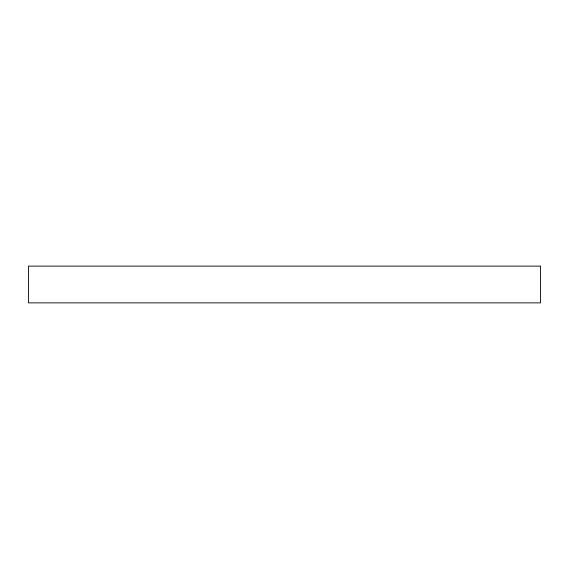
<?xml version="1.0" encoding="UTF-8"?>
<svg xmlns="http://www.w3.org/2000/svg" width="569" height="569" viewBox="0 0 569 569"><rect width="100%" height="100%" fill="white"/><g stroke="black" fill="none" stroke-linecap="round" stroke-linejoin="round"><path stroke-width="0.85" d="M540.55 266.128L28.45 266.128L28.45 302.872L540.55 302.872L540.55 266.128"/></g></svg>
